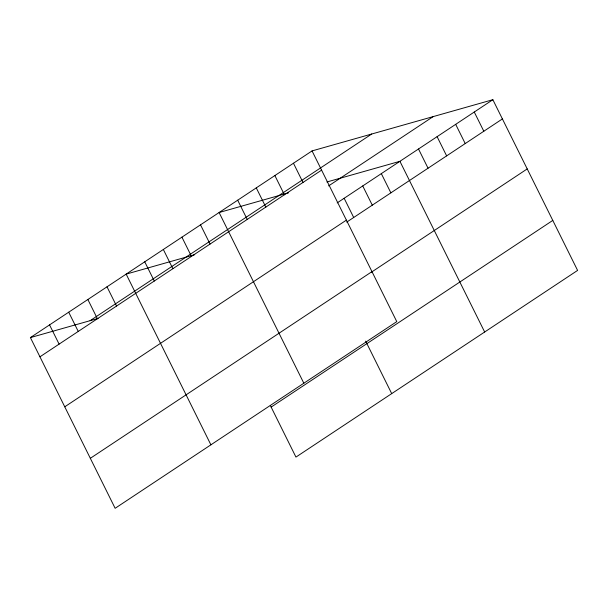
<?xml version="1.0" encoding="UTF-8"?>
<svg xmlns="http://www.w3.org/2000/svg" width="608" height="608" viewBox="0 0 608 608"><rect width="100%" height="100%" fill="white"/><g stroke="black" fill="none" stroke-linecap="round" stroke-linejoin="round"><path stroke-width="0.91" d="M312.048 150.913L396.781 321.617L115.14 508.296L30.4 337.592L312.048 150.913L492.86 99.704L577.6 270.408L295.952 457.087L270.317 405.437M90.068 320.697L371.716 134.011M39.946 356.812L321.586 170.134M328.632 185.904L433.192 116.599M337.182 202.89L492.86 99.704M64.76 406.805L346.4 220.126M346.727 222.11L502.406 118.925M90.326 458.31L371.967 271.624M371.541 272.103L527.22 168.918M271.138 407.102L552.786 220.415M288.572 192.842L219.1 212.519L303.84 383.222M326.884 181.99L399.92 161.31L484.66 332.014M194.735 254.699L126.16 274.124L210.9 444.828M30.4 337.592L98.086 318.425M474.27 112.024L483.816 131.244M455.681 124.344L465.226 143.564M437.099 136.663L446.637 155.891M418.509 148.983L428.047 168.211M381.33 173.63L390.876 192.85M362.74 185.949L372.286 205.17M344.151 198.269L353.696 217.489M293.459 163.233L302.997 182.453M365.659 341.134L391.712 393.619M274.869 175.552L284.407 194.773M256.28 187.872L265.825 207.1M237.69 200.199L247.236 219.42M200.511 224.838L210.056 244.059M181.929 237.158L191.467 256.378M163.339 249.478L172.877 268.706M144.75 261.797L154.288 281.025M107.008 286.816L116.554 306.037M87.856 299.508L97.402 318.736M68.704 312.208L78.25 331.428M49.552 324.9L59.098 344.12"/></g></svg>
